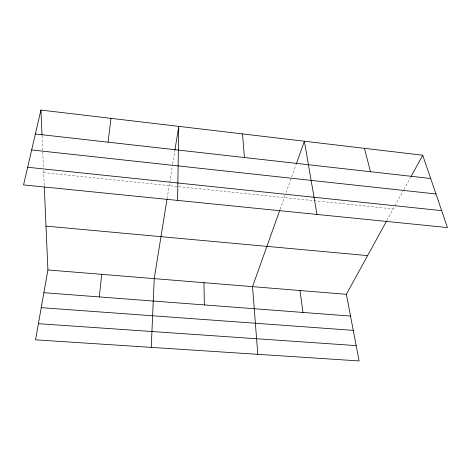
<?xml version="1.0" encoding="UTF-8"?>
<svg xmlns="http://www.w3.org/2000/svg" width="471" height="471" viewBox="0 0 471 471"><rect width="100%" height="100%" fill="white"/><g stroke="black" fill="none" stroke-linecap="round" stroke-linejoin="round"><path stroke-width="0.35" stroke-dasharray="2.35 1.77" d="M167.117 198.597L172.586 164.626M172.704 163.902L174.8 150.891M280.121 209.283L285.026 195.536M286.009 192.774L291.425 177.591M291.673 176.896L296.082 164.52M386.927 220.44L403.464 190.313M403.818 189.672L410.488 177.52M43.662 172.598L177.956 186.557M178.686 186.634L393.244 208.93M42.049 135.548L43.444 167.517M43.568 170.42L44.256 186.222"/><path stroke-width="0.71" d="M177.573 200.41L178.75 126.369L174.918 150.167M151.25 347.374L154.223 278.632L166.999 199.315M99.269 296.918L101.73 274.352M108.071 142.171L110.956 118.351M44.292 186.94L47.912 269.96L35.549 339.827L359.102 360.933L346.368 294.298L386.573 221.076M40.936 110.067L23.55 184.915L447.45 227.564L422.728 155.224L40.936 110.067L42.013 134.818M279.88 209.972L252.533 286.645L257.796 354.322M296.33 163.837L304.39 141.229L316.989 214.435M411.189 176.242L422.728 155.224M38.404 323.689L356.176 345.608M41.242 307.675L353.262 330.365M43.891 292.697L350.53 316.07M47.912 269.96L346.368 294.298M45.999 226.127L367.621 255.594M27.648 167.264L441.668 210.637M31.669 149.966L435.969 193.97M35.378 133.982L430.682 178.503M364.43 148.33L370.494 171.721M299.992 290.519L302.959 312.444M242.524 133.911L244.425 157.526M203.961 282.688L204.367 304.931"/></g></svg>
